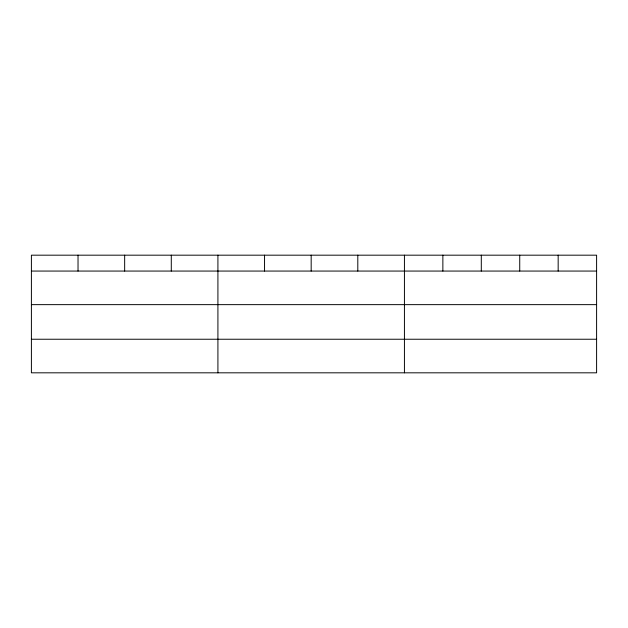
<?xml version="1.0" encoding="UTF-8"?>
<svg xmlns="http://www.w3.org/2000/svg" width="628" height="628" viewBox="0 0 628 628"><rect width="100%" height="100%" fill="white"/><g stroke="black" fill="none" stroke-linecap="round" stroke-linejoin="round"><path stroke-width="0.94" d="M596.6 304.643L596.6 255.18L31.4 255.18L31.4 372.82L596.6 372.82L596.6 304.643L31.4 304.643M31.4 271.061L596.6 271.061M31.4 339.238L596.6 339.238M558.166 255.18L558.166 271.061M519.733 255.18L519.733 271.061M481.299 255.18L481.299 271.061M442.866 255.18L442.866 271.061M404.432 255.18L404.432 372.82M357.803 255.18L357.803 271.061M311.174 255.18L311.174 271.061M264.545 255.18L264.545 271.061M217.916 255.18L217.916 372.82M171.287 255.18L171.287 271.061M124.658 255.18L124.658 271.061M78.029 255.18L78.029 271.061"/></g></svg>
